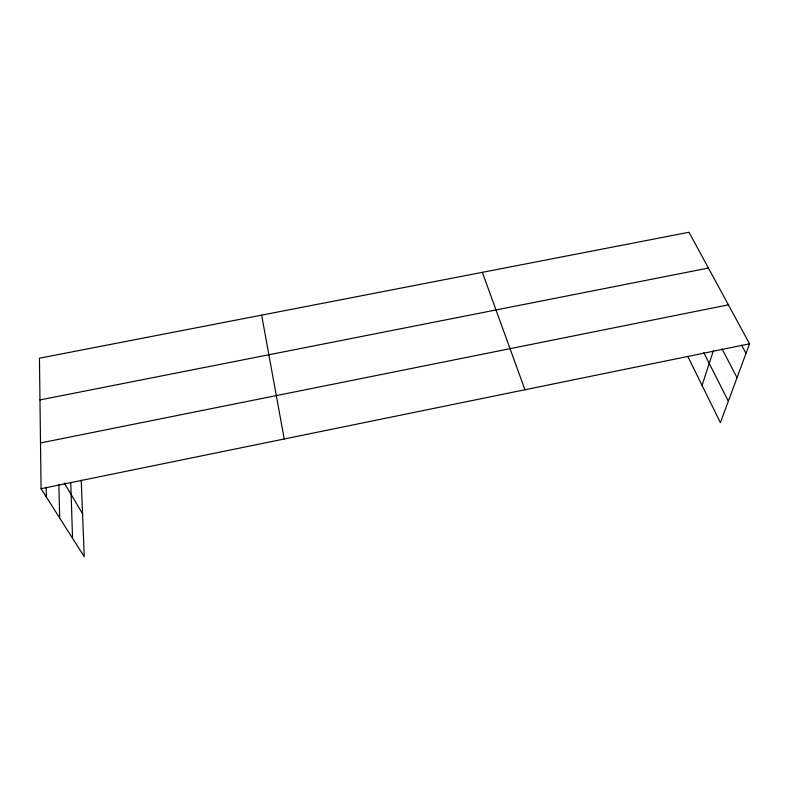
<?xml version="1.0" encoding="UTF-8"?>
<svg xmlns="http://www.w3.org/2000/svg" width="789" height="789" viewBox="0 0 789 789"><rect width="100%" height="100%" fill="white"/><g stroke="black" fill="none" stroke-linecap="round" stroke-linejoin="round"><path stroke-width="1.18" d="M702.042 385.357L713.345 350.809M81.228 480.136L84.265 556.738L41.067 488.707L39.45 358.206L689.004 232.262L749.55 343.826L720.396 422.667L687.85 356.52M41.067 488.707L749.55 343.826M40.505 442.945L728.395 304.83M39.973 399.924L708.423 268.053M64.234 482.898L82.559 513.738M741.561 345.118L746.009 353.403M722.004 348.817L737.025 377.694M703.837 352.713L728.336 401.197M482.355 272.333L524.932 389.756M261.642 315.127L284.227 438.98M70.754 482.848L72.558 538.295M58.869 484.397L59.688 518.028M46.196 487.306L46.344 497.021"/></g></svg>
